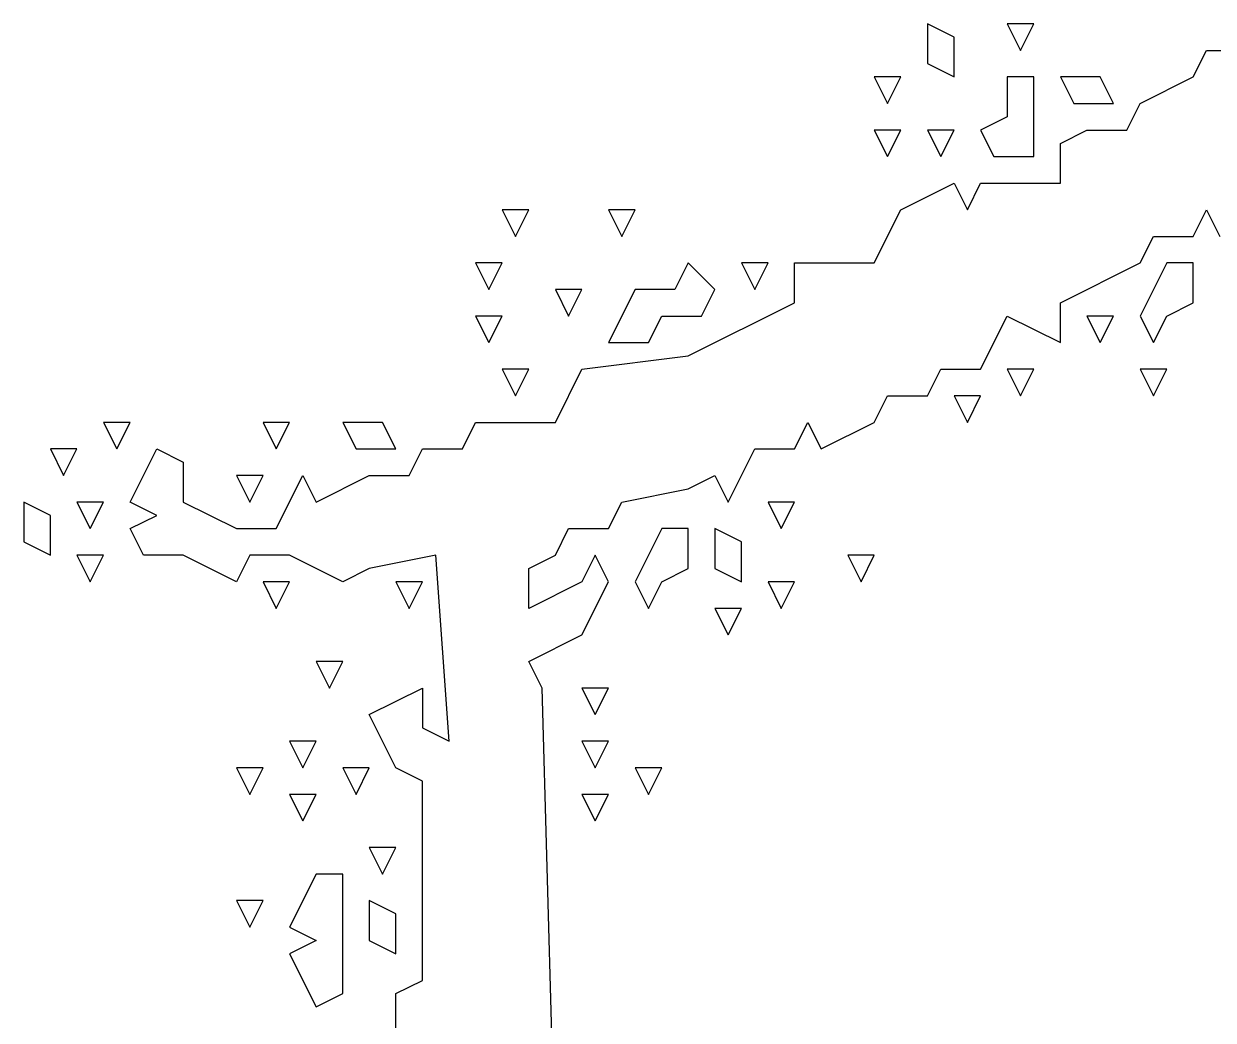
# Model space of a CAD drawing. Extents: x 2 to 124, y 0 to 170.
# Drawn here: x 35.18 to 42.38, y 9.26 to 15.29 of the extents above; entities that cross this region are included whole.
import ezdxf

# ---------------------------------------------------------------- set-up
doc = ezdxf.new("R2010")
doc.units = 0
doc.layers.add('Layer0', color=7, linetype='Continuous')

msp = doc.modelspace()

# ---------------------------------------------------------------- linework, layer by layer
at = {"layer": 'Layer0', "color": 5, "linetype": 'CONTINUOUS'}
for p, q in [((40.64867, 15.29356, 0.1), (40.64867, 15.05208, 0.1)), ((40.80966, 15.21307, 0.1), (40.64867, 15.29356, 0.1)), ((41.13163, 15.29356, 0.1), (41.21212, 15.13258, 0.1)), ((41.29261, 15.29356, 0.1), (41.13163, 15.29356, 0.1)), ((41.21212, 15.13258, 0.1), (41.29261, 15.29356, 0.1)), ((40.80966, 14.97159, 0.1), (40.80966, 15.21307, 0.1)), ((42.25852, 14.97159, 0.1), (42.33902, 15.13258, 0.1)), ((42.33902, 15.13258, 0.1), (42.58049, 15.13258, 0.1)), ((40.64867, 15.05208, 0.1), (40.80966, 14.97159, 0.1)), ((40.3267, 14.97159, 0.1), (40.4072, 14.81061, 0.1)), ((40.48769, 14.97159, 0.1), (40.3267, 14.97159, 0.1)), ((40.4072, 14.81061, 0.1), (40.48769, 14.97159, 0.1)), ((41.13163, 14.97159, 0.1), (41.13163, 14.73011, 0.1)), ((41.29261, 14.97159, 0.1), (41.13163, 14.97159, 0.1)), ((41.29261, 14.48864, 0.1), (41.29261, 14.97159, 0.1)), ((41.4536, 14.97159, 0.1), (41.53409, 14.81061, 0.1)), ((41.69508, 14.97159, 0.1), (41.4536, 14.97159, 0.1)), ((41.77557, 14.81061, 0.1), (41.69508, 14.97159, 0.1)), ((41.93655, 14.81061, 0.1), (42.25852, 14.97159, 0.1)), ((41.53409, 14.81061, 0.1), (41.77557, 14.81061, 0.1)), ((41.85606, 14.64962, 0.1), (41.93655, 14.81061, 0.1)), ((41.13163, 14.73011, 0.1), (40.97064, 14.64962, 0.1)), ((40.3267, 14.64962, 0.1), (40.4072, 14.48864, 0.1)), ((40.48769, 14.64962, 0.1), (40.3267, 14.64962, 0.1)), ((40.4072, 14.48864, 0.1), (40.48769, 14.64962, 0.1)), ((40.64867, 14.64962, 0.1), (40.72917, 14.48864, 0.1)), ((40.80966, 14.64962, 0.1), (40.64867, 14.64962, 0.1)), ((40.72917, 14.48864, 0.1), (40.80966, 14.64962, 0.1)), ((40.97064, 14.64962, 0.1), (41.05114, 14.48864, 0.1)), ((41.4536, 14.56913, 0.1), (41.61458, 14.64962, 0.1)), ((41.61458, 14.64962, 0.1), (41.85606, 14.64962, 0.1)), ((41.4536, 14.32765, 0.1), (41.4536, 14.56913, 0.1)), ((41.05114, 14.48864, 0.1), (41.29261, 14.48864, 0.1)), ((40.48769, 14.16667, 0.1), (40.80966, 14.32765, 0.1)), ((40.80966, 14.32765, 0.1), (40.89015, 14.16667, 0.1)), ((40.89015, 14.16667, 0.1), (40.97064, 14.32765, 0.1)), ((40.97064, 14.32765, 0.1), (41.4536, 14.32765, 0.1)), ((38.07292, 14.16667, 0.1), (38.15341, 14.00568, 0.1)), ((38.2339, 14.16667, 0.1), (38.07292, 14.16667, 0.1)), ((38.15341, 14.00568, 0.1), (38.2339, 14.16667, 0.1)), ((38.71686, 14.16667, 0.1), (38.79735, 14.00568, 0.1)), ((38.87784, 14.16667, 0.1), (38.71686, 14.16667, 0.1)), ((38.79735, 14.00568, 0.1), (38.87784, 14.16667, 0.1)), ((40.3267, 13.8447, 0.1), (40.48769, 14.16667, 0.1)), ((42.25852, 14.00568, 0.1), (42.33902, 14.16667, 0.1)), ((42.33902, 14.16667, 0.1), (42.41951, 14.00568, 0.1)), ((41.93655, 13.8447, 0.1), (42.01705, 14.00568, 0.1)), ((42.01705, 14.00568, 0.1), (42.25852, 14.00568, 0.1)), ((37.91193, 13.8447, 0.1), (37.99242, 13.68371, 0.1)), ((38.07292, 13.8447, 0.1), (37.91193, 13.8447, 0.1)), ((37.99242, 13.68371, 0.1), (38.07292, 13.8447, 0.1)), ((39.19981, 13.8447, 0.1), (39.11932, 13.68371, 0.1)), ((39.3608, 13.68371, 0.1), (39.19981, 13.8447, 0.1)), ((39.52178, 13.8447, 0.1), (39.60227, 13.68371, 0.1)), ((39.68277, 13.8447, 0.1), (39.52178, 13.8447, 0.1)), ((39.60227, 13.68371, 0.1), (39.68277, 13.8447, 0.1)), ((39.84375, 13.60322, 0.1), (39.84375, 13.8447, 0.1)), ((39.84375, 13.8447, 0.1), (40.3267, 13.8447, 0.1)), ((41.4536, 13.60322, 0.1), (41.93655, 13.8447, 0.1)), ((42.09754, 13.8447, 0.1), (41.93655, 13.52273, 0.1)), ((42.25852, 13.8447, 0.1), (42.09754, 13.8447, 0.1)), ((42.25852, 13.60322, 0.1), (42.25852, 13.8447, 0.1)), ((38.39489, 13.68371, 0.1), (38.47538, 13.52273, 0.1)), ((38.55587, 13.68371, 0.1), (38.39489, 13.68371, 0.1)), ((38.47538, 13.52273, 0.1), (38.55587, 13.68371, 0.1)), ((38.87784, 13.68371, 0.1), (38.71686, 13.36174, 0.1)), ((39.11932, 13.68371, 0.1), (38.87784, 13.68371, 0.1)), ((39.2803, 13.52273, 0.1), (39.3608, 13.68371, 0.1)), ((39.19981, 13.28125, 0.1), (39.84375, 13.60322, 0.1)), ((41.4536, 13.36174, 0.1), (41.4536, 13.60322, 0.1)), ((42.09754, 13.52273, 0.1), (42.25852, 13.60322, 0.1)), ((37.91193, 13.52273, 0.1), (37.99242, 13.36174, 0.1)), ((38.07292, 13.52273, 0.1), (37.91193, 13.52273, 0.1)), ((37.99242, 13.36174, 0.1), (38.07292, 13.52273, 0.1)), ((38.95833, 13.36174, 0.1), (39.03883, 13.52273, 0.1)), ((39.03883, 13.52273, 0.1), (39.2803, 13.52273, 0.1)), ((40.97064, 13.20076, 0.1), (41.13163, 13.52273, 0.1)), ((41.13163, 13.52273, 0.1), (41.4536, 13.36174, 0.1)), ((41.61458, 13.52273, 0.1), (41.69508, 13.36174, 0.1)), ((41.77557, 13.52273, 0.1), (41.61458, 13.52273, 0.1)), ((41.69508, 13.36174, 0.1), (41.77557, 13.52273, 0.1)), ((41.93655, 13.52273, 0.1), (42.01705, 13.36174, 0.1)), ((42.01705, 13.36174, 0.1), (42.09754, 13.52273, 0.1)), ((38.71686, 13.36174, 0.1), (38.95833, 13.36174, 0.1)), ((38.55587, 13.20076, 0.1), (39.19981, 13.28125, 0.1)), ((38.07292, 13.20076, 0.1), (38.15341, 13.03977, 0.1)), ((38.2339, 13.20076, 0.1), (38.07292, 13.20076, 0.1)), ((38.15341, 13.03977, 0.1), (38.2339, 13.20076, 0.1)), ((38.39489, 12.87879, 0.1), (38.55587, 13.20076, 0.1)), ((40.64867, 13.03977, 0.1), (40.72917, 13.20076, 0.1)), ((40.72917, 13.20076, 0.1), (40.97064, 13.20076, 0.1)), ((41.13163, 13.20076, 0.1), (41.21212, 13.03977, 0.1)), ((41.29261, 13.20076, 0.1), (41.13163, 13.20076, 0.1)), ((41.21212, 13.03977, 0.1), (41.29261, 13.20076, 0.1)), ((41.93655, 13.20076, 0.1), (42.01705, 13.03977, 0.1)), ((42.09754, 13.20076, 0.1), (41.93655, 13.20076, 0.1)), ((42.01705, 13.03977, 0.1), (42.09754, 13.20076, 0.1)), ((40.3267, 12.87879, 0.1), (40.4072, 13.03977, 0.1)), ((40.4072, 13.03977, 0.1), (40.64867, 13.03977, 0.1)), ((40.80966, 13.03977, 0.1), (40.89015, 12.87879, 0.1)), ((40.97064, 13.03977, 0.1), (40.80966, 13.03977, 0.1)), ((40.89015, 12.87879, 0.1), (40.97064, 13.03977, 0.1)), ((35.65814, 12.87879, 0.1), (35.73864, 12.7178, 0.1)), ((35.81913, 12.87879, 0.1), (35.65814, 12.87879, 0.1)), ((35.73864, 12.7178, 0.1), (35.81913, 12.87879, 0.1)), ((36.62405, 12.87879, 0.1), (36.70455, 12.7178, 0.1)), ((36.78504, 12.87879, 0.1), (36.62405, 12.87879, 0.1)), ((36.70455, 12.7178, 0.1), (36.78504, 12.87879, 0.1)), ((37.10701, 12.87879, 0.1), (37.1875, 12.7178, 0.1)), ((37.34848, 12.87879, 0.1), (37.10701, 12.87879, 0.1)), ((37.42898, 12.7178, 0.1), (37.34848, 12.87879, 0.1)), ((37.83144, 12.7178, 0.1), (37.91193, 12.87879, 0.1)), ((37.91193, 12.87879, 0.1), (38.39489, 12.87879, 0.1)), ((39.84375, 12.7178, 0.1), (39.92424, 12.87879, 0.1)), ((39.92424, 12.87879, 0.1), (40.00473, 12.7178, 0.1)), ((40.00473, 12.7178, 0.1), (40.3267, 12.87879, 0.1)), ((35.33617, 12.7178, 0.1), (35.41667, 12.55682, 0.1)), ((35.49716, 12.7178, 0.1), (35.33617, 12.7178, 0.1)), ((35.41667, 12.55682, 0.1), (35.49716, 12.7178, 0.1)), ((35.81913, 12.39583, 0.1), (35.98011, 12.7178, 0.1)), ((35.98011, 12.7178, 0.1), (36.1411, 12.63731, 0.1)), ((37.1875, 12.7178, 0.1), (37.42898, 12.7178, 0.1)), ((37.50947, 12.55682, 0.1), (37.58996, 12.7178, 0.1)), ((37.58996, 12.7178, 0.1), (37.83144, 12.7178, 0.1)), ((39.44129, 12.39583, 0.1), (39.60227, 12.7178, 0.1)), ((39.60227, 12.7178, 0.1), (39.84375, 12.7178, 0.1)), ((36.1411, 12.63731, 0.1), (36.1411, 12.39583, 0.1)), ((36.46307, 12.55682, 0.1), (36.54356, 12.39583, 0.1)), ((36.62405, 12.55682, 0.1), (36.46307, 12.55682, 0.1)), ((36.54356, 12.39583, 0.1), (36.62405, 12.55682, 0.1)), ((36.70455, 12.23485, 0.1), (36.86553, 12.55682, 0.1)), ((36.86553, 12.55682, 0.1), (36.94602, 12.39583, 0.1)), ((36.94602, 12.39583, 0.1), (37.26799, 12.55682, 0.1)), ((37.26799, 12.55682, 0.1), (37.50947, 12.55682, 0.1)), ((39.19981, 12.47633, 0.1), (39.3608, 12.55682, 0.1)), ((39.3608, 12.55682, 0.1), (39.44129, 12.39583, 0.1)), ((38.79735, 12.39583, 0.1), (39.19981, 12.47633, 0.1)), ((35.17519, 12.39583, 0.1), (35.17519, 12.15436, 0.1)), ((35.33617, 12.31534, 0.1), (35.17519, 12.39583, 0.1)), ((35.49716, 12.39583, 0.1), (35.57765, 12.23485, 0.1)), ((35.65814, 12.39583, 0.1), (35.49716, 12.39583, 0.1)), ((35.57765, 12.23485, 0.1), (35.65814, 12.39583, 0.1)), ((35.98011, 12.31534, 0.1), (35.81913, 12.39583, 0.1)), ((36.1411, 12.39583, 0.1), (36.46307, 12.23485, 0.1)), ((38.71686, 12.23485, 0.1), (38.79735, 12.39583, 0.1)), ((39.68277, 12.39583, 0.1), (39.76326, 12.23485, 0.1)), ((39.84375, 12.39583, 0.1), (39.68277, 12.39583, 0.1)), ((39.76326, 12.23485, 0.1), (39.84375, 12.39583, 0.1)), ((35.33617, 12.07386, 0.1), (35.33617, 12.31534, 0.1)), ((35.81913, 12.23485, 0.1), (35.98011, 12.31534, 0.1)), ((35.89962, 12.07386, 0.1), (35.81913, 12.23485, 0.1)), ((36.46307, 12.23485, 0.1), (36.70455, 12.23485, 0.1)), ((38.39489, 12.07386, 0.1), (38.47538, 12.23485, 0.1)), ((38.47538, 12.23485, 0.1), (38.71686, 12.23485, 0.1)), ((39.03883, 12.23485, 0.1), (38.87784, 11.91288, 0.1)), ((39.19981, 12.23485, 0.1), (39.03883, 12.23485, 0.1)), ((39.19981, 11.99337, 0.1), (39.19981, 12.23485, 0.1)), ((39.3608, 12.23485, 0.1), (39.3608, 11.99337, 0.1)), ((39.52178, 12.15436, 0.1), (39.3608, 12.23485, 0.1)), ((35.17519, 12.15436, 0.1), (35.33617, 12.07386, 0.1)), ((39.52178, 11.91288, 0.1), (39.52178, 12.15436, 0.1)), ((35.49716, 12.07386, 0.1), (35.57765, 11.91288, 0.1)), ((35.65814, 12.07386, 0.1), (35.49716, 12.07386, 0.1)), ((35.57765, 11.91288, 0.1), (35.65814, 12.07386, 0.1)), ((36.1411, 12.07386, 0.1), (35.89962, 12.07386, 0.1)), ((36.46307, 11.91288, 0.1), (36.1411, 12.07386, 0.1)), ((36.54356, 12.07386, 0.1), (36.46307, 11.91288, 0.1)), ((36.78504, 12.07386, 0.1), (36.54356, 12.07386, 0.1)), ((37.10701, 11.91288, 0.1), (36.78504, 12.07386, 0.1)), ((37.67045, 12.07386, 0.1), (37.26799, 11.99337, 0.1)), ((37.75095, 10.94697, 0.1), (37.67045, 12.07386, 0.1)), ((38.2339, 11.99337, 0.1), (38.39489, 12.07386, 0.1)), ((38.63636, 12.07386, 0.1), (38.55587, 11.91288, 0.1)), ((38.71686, 11.91288, 0.1), (38.63636, 12.07386, 0.1)), ((40.16572, 12.07386, 0.1), (40.24621, 11.91288, 0.1)), ((40.3267, 12.07386, 0.1), (40.16572, 12.07386, 0.1)), ((40.24621, 11.91288, 0.1), (40.3267, 12.07386, 0.1)), ((37.26799, 11.99337, 0.1), (37.10701, 11.91288, 0.1)), ((38.2339, 11.75189, 0.1), (38.2339, 11.99337, 0.1)), ((39.03883, 11.91288, 0.1), (39.19981, 11.99337, 0.1)), ((39.3608, 11.99337, 0.1), (39.52178, 11.91288, 0.1)), ((36.62405, 11.91288, 0.1), (36.70455, 11.75189, 0.1)), ((36.78504, 11.91288, 0.1), (36.62405, 11.91288, 0.1)), ((36.70455, 11.75189, 0.1), (36.78504, 11.91288, 0.1)), ((37.42898, 11.91288, 0.1), (37.50947, 11.75189, 0.1)), ((37.58996, 11.91288, 0.1), (37.42898, 11.91288, 0.1)), ((37.50947, 11.75189, 0.1), (37.58996, 11.91288, 0.1)), ((38.55587, 11.91288, 0.1), (38.2339, 11.75189, 0.1)), ((38.55587, 11.59091, 0.1), (38.71686, 11.91288, 0.1)), ((38.87784, 11.91288, 0.1), (38.95833, 11.75189, 0.1)), ((38.95833, 11.75189, 0.1), (39.03883, 11.91288, 0.1)), ((39.68277, 11.91288, 0.1), (39.76326, 11.75189, 0.1)), ((39.84375, 11.91288, 0.1), (39.68277, 11.91288, 0.1)), ((39.76326, 11.75189, 0.1), (39.84375, 11.91288, 0.1)), ((39.3608, 11.75189, 0.1), (39.44129, 11.59091, 0.1)), ((39.52178, 11.75189, 0.1), (39.3608, 11.75189, 0.1)), ((39.44129, 11.59091, 0.1), (39.52178, 11.75189, 0.1)), ((38.2339, 11.42992, 0.1), (38.55587, 11.59091, 0.1)), ((36.94602, 11.42992, 0.1), (37.02652, 11.26894, 0.1)), ((37.10701, 11.42992, 0.1), (36.94602, 11.42992, 0.1)), ((37.02652, 11.26894, 0.1), (37.10701, 11.42992, 0.1)), ((38.31439, 11.26894, 0.1), (38.2339, 11.42992, 0.1)), ((37.26799, 11.10795, 0.1), (37.58996, 11.26894, 0.1)), ((37.58996, 11.26894, 0.1), (37.58996, 11.02746, 0.1)), ((38.39489, 8.451705, 0.1), (38.31439, 11.26894, 0.1)), ((38.55587, 11.26894, 0.1), (38.63636, 11.10795, 0.1)), ((38.71686, 11.26894, 0.1), (38.55587, 11.26894, 0.1)), ((38.63636, 11.10795, 0.1), (38.71686, 11.26894, 0.1)), ((37.42898, 10.78598, 0.1), (37.26799, 11.10795, 0.1)), ((37.58996, 11.02746, 0.1), (37.75095, 10.94697, 0.1)), ((36.78504, 10.94697, 0.1), (36.86553, 10.78598, 0.1)), ((36.94602, 10.94697, 0.1), (36.78504, 10.94697, 0.1)), ((36.86553, 10.78598, 0.1), (36.94602, 10.94697, 0.1)), ((38.55587, 10.94697, 0.1), (38.63636, 10.78598, 0.1)), ((38.71686, 10.94697, 0.1), (38.55587, 10.94697, 0.1)), ((38.63636, 10.78598, 0.1), (38.71686, 10.94697, 0.1)), ((36.46307, 10.78598, 0.1), (36.54356, 10.625, 0.1)), ((36.62405, 10.78598, 0.1), (36.46307, 10.78598, 0.1)), ((36.54356, 10.625, 0.1), (36.62405, 10.78598, 0.1)), ((37.10701, 10.78598, 0.1), (37.1875, 10.625, 0.1)), ((37.26799, 10.78598, 0.1), (37.10701, 10.78598, 0.1)), ((37.1875, 10.625, 0.1), (37.26799, 10.78598, 0.1)), ((37.58996, 10.70549, 0.1), (37.42898, 10.78598, 0.1)), ((38.87784, 10.78598, 0.1), (38.95833, 10.625, 0.1)), ((39.03883, 10.78598, 0.1), (38.87784, 10.78598, 0.1)), ((38.95833, 10.625, 0.1), (39.03883, 10.78598, 0.1)), ((37.58996, 9.498106, 0.1), (37.58996, 10.70549, 0.1)), ((36.78504, 10.625, 0.1), (36.86553, 10.46402, 0.1)), ((36.94602, 10.625, 0.1), (36.78504, 10.625, 0.1)), ((36.86553, 10.46402, 0.1), (36.94602, 10.625, 0.1)), ((38.55587, 10.625, 0.1), (38.63636, 10.46402, 0.1)), ((38.71686, 10.625, 0.1), (38.55587, 10.625, 0.1)), ((38.63636, 10.46402, 0.1), (38.71686, 10.625, 0.1)), ((37.26799, 10.30303, 0.1), (37.34848, 10.14205, 0.1)), ((37.42898, 10.30303, 0.1), (37.26799, 10.30303, 0.1)), ((37.34848, 10.14205, 0.1), (37.42898, 10.30303, 0.1)), ((36.94602, 10.14205, 0.1), (36.78504, 9.820076, 0.1)), ((37.10701, 10.14205, 0.1), (36.94602, 10.14205, 0.1)), ((37.10701, 9.417614, 0.1), (37.10701, 10.14205, 0.1)), ((36.46307, 9.981061, 0.1), (36.54356, 9.820076, 0.1)), ((36.62405, 9.981061, 0.1), (36.46307, 9.981061, 0.1)), ((36.54356, 9.820076, 0.1), (36.62405, 9.981061, 0.1)), ((37.26799, 9.981061, 0.1), (37.26799, 9.739583, 0.1)), ((37.42898, 9.900568, 0.1), (37.26799, 9.981061, 0.1)), ((37.42898, 9.659091, 0.1), (37.42898, 9.900568, 0.1)), ((36.78504, 9.820076, 0.1), (36.94602, 9.739583, 0.1)), ((36.94602, 9.739583, 0.1), (36.78504, 9.659091, 0.1)), ((37.26799, 9.739583, 0.1), (37.42898, 9.659091, 0.1)), ((36.78504, 9.659091, 0.1), (36.94602, 9.337121, 0.1)), ((37.42898, 9.417614, 0.1), (37.58996, 9.498106, 0.1)), ((36.94602, 9.337121, 0.1), (37.10701, 9.417614, 0.1)), ((37.42898, 9.176136, 0.1), (37.42898, 9.417614, 0.1))]:
    msp.add_line(p, q, dxfattribs=at)

doc.saveas('drawing.dxf')
